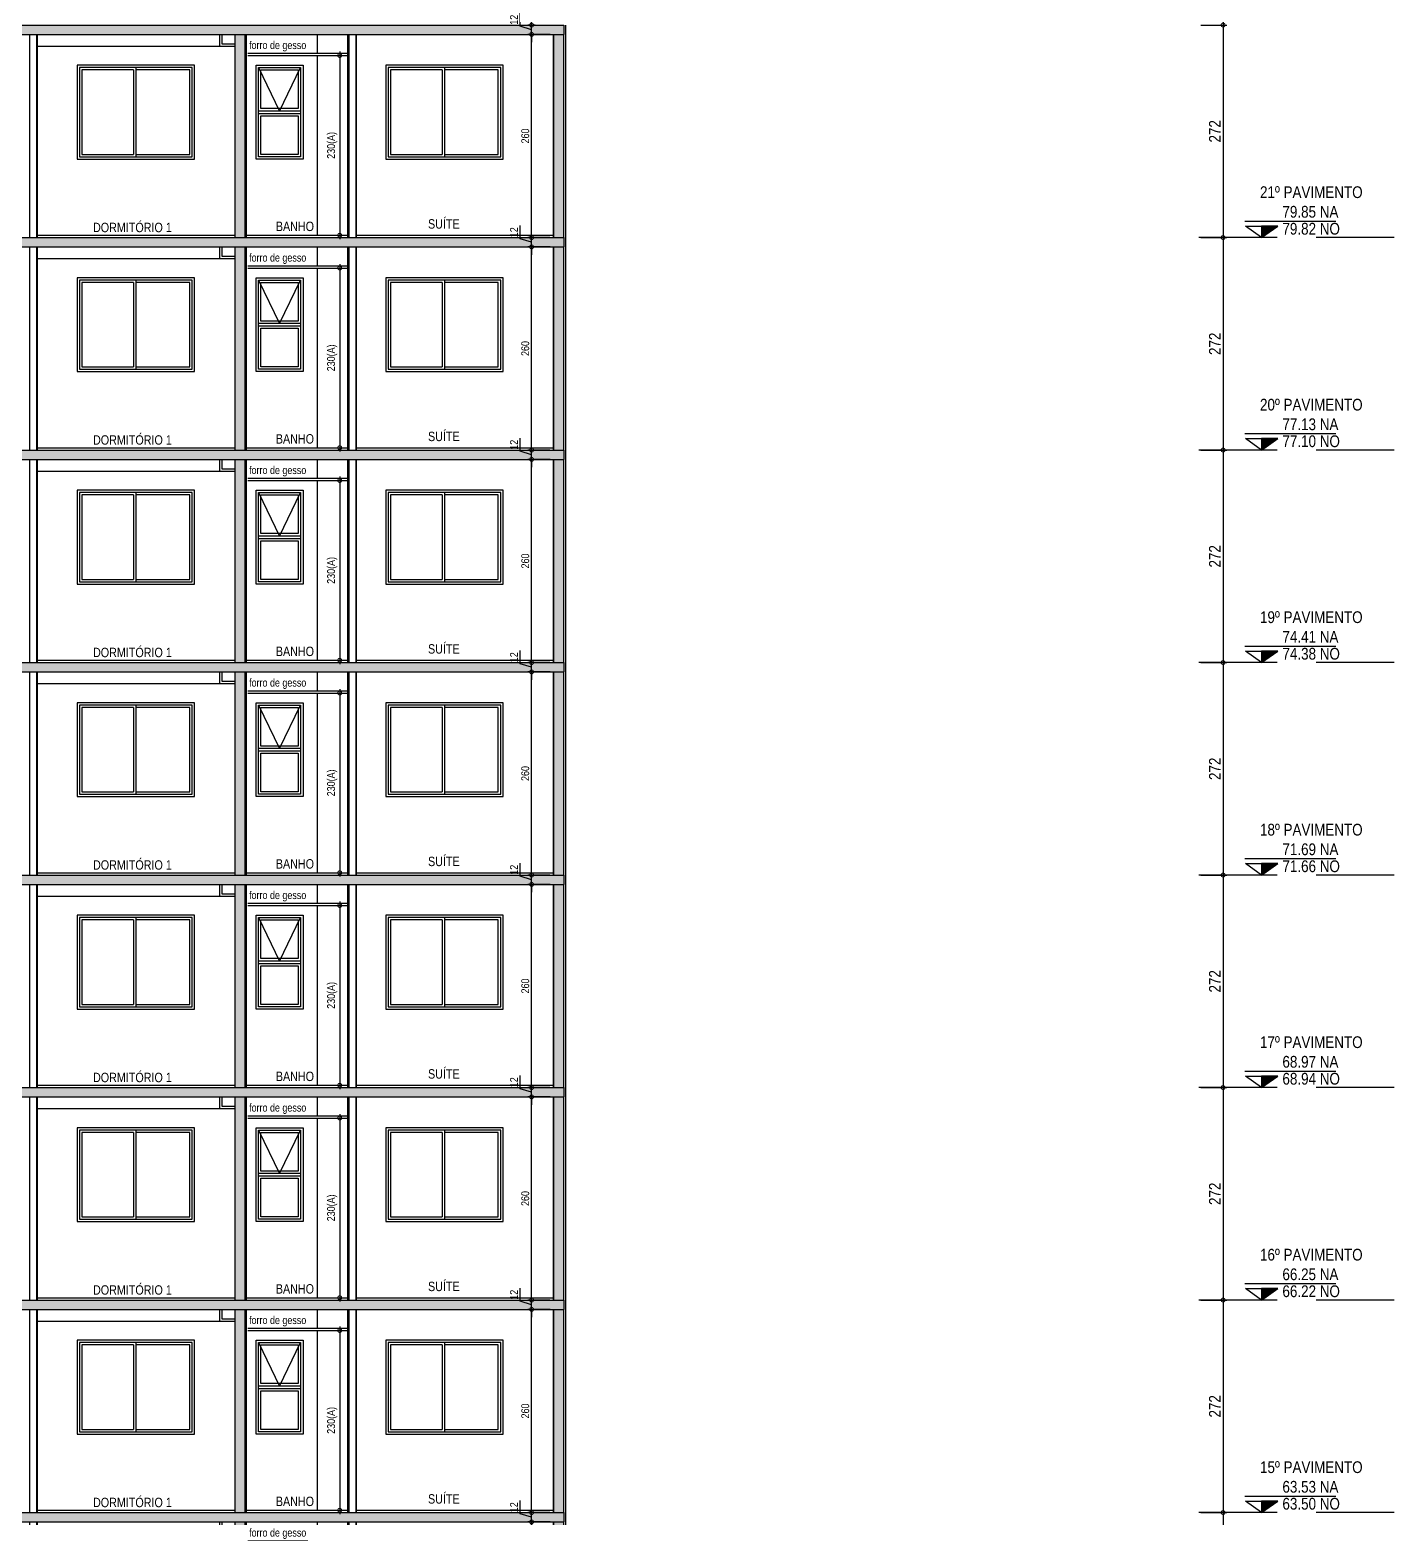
# Model space of a CAD drawing. Header units: metres. Extents: x -9086 to -7768, y 20 to 184.
# Drawn here: x -9002.3 to -8984.84, y 63.44 to 82.48 of the extents above; entities that cross this region are included whole.
import ezdxf
from ezdxf.enums import TextEntityAlignment as Align

# ---------------------------------------------------------------- set-up
doc = ezdxf.new("R2010")
doc.units = ezdxf.units.M
doc.linetypes.add('DASHEDX2', pattern=[1.5, 1, -0.5])
for name, color, linetype in [('ARQ-ALV ACAB', 4, 'Continuous'), ('ARQ-ALV OSSO', 5, 'Continuous'), ('ARQ-AUX1', 1, 'Continuous'), ('ARQ-CAX', 1, 'Continuous'), ('ARQ-DIM', 2, 'Continuous'), ('ARQ-DIM EMBASAM', 2, 'Continuous'), ('ARQ-EST', 2, 'Continuous'), ('ARQ-PRJ', 7, 'DASHEDX2'), ('ARQ-SIM', 1, 'Continuous'), ('ARQ-TXT', 2, 'Continuous'), ('ES-CORTE', 2, 'Continuous')]:
    doc.layers.add(name, color=color, linetype=linetype)
doc.styles.add('Adesa', font='ARIALN.TTF')
doc.dimstyles.new('ADESA 1-0050', dxfattribs={"dimtxt": 0.1, "dimasz": 0.1, "dimexe": 0.05, "dimexo": 0.05, "dimgap": 0.03, "dimtad": 1, "dimdec": 1, "dimlfac": 100, "dimzin": 12, "dimtxsty": 'Adesa', "dimblk": 'DOTSMALL', "dimcen": 1, "dimdle": 0.05, "dimclrd": 1, "dimclre": 1, "dimclrt": 256, "dimazin": 3, "dimtm": 1e-09, "dimtfac": 1, "dimtdec": 1, "dimtmove": 1, "dimatfit": 0, "dimldrblk": 'DOTSMALL', "dimfxl": 0.8, "dimtvp": 2, "dimtolj": 1, "dimtzin": 0, "dimarcsym": 0})
pattern_1 = [(45, (18.99673, 94.672672), (-0.0084189901, 0.0084189901), [])]

# ---------------------------------------------------------------- blocks, each defined once
blk = doc.blocks.new('V J 150x120')
for points in [[(1.5, 1.2), (0, 1.2), (0, 0), (1.5, 0)], [(1.47, 1.17), (0.03, 1.17), (0.03, 0.03), (1.47, 0.03)]]:
    blk.add_lwpolyline(points, close=True)
for points in [[(0.75, 1.17), (0.75, 0.03)], [(0.72, 1.14), (0.06, 1.14), (0.06, 0.06), (0.72, 0.06)], [(0.72, 1.14), (0.72, 0.06)], [(0.75, 0.06), (1.44, 0.06), (1.44, 1.14), (0.75, 1.14)]]:
    blk.add_lwpolyline(points)
blk = doc.blocks.new('V J 80x60')
at = {"layer": 'ARQ-CAX', "flags": 128}
for points in [[(0, 1.2), (0.6, 1.2), (0.6, 0), (0, 0)], [(0.03, 1.17), (0.57, 1.17), (0.57, 0.615), (0.03, 0.615)], [(0.03, 1.17), (0.57, 1.17), (0.57, 0.03), (0.03, 0.03)], [(0.06, 1.14), (0.54, 1.14), (0.54, 0.645), (0.06, 0.645)], [(0.03, 0.585), (0.57, 0.585), (0.57, 0.03), (0.03, 0.03)], [(0.06, 0.555), (0.54, 0.555), (0.54, 0.06), (0.06, 0.06)]]:
    blk.add_lwpolyline(points, close=True, dxfattribs=at)
at = {"layer": 'ARQ-PRJ'}
blk.add_lwpolyline([(0.03, 1.17), (0.3, 0.615), (0.57, 1.17)], dxfattribs=at)
blk = doc.blocks.new('_DotSmall')
at = {"color": 0, "linetype": 'ByBlock', "const_width": 0.5}
blk.add_lwpolyline([(-0.0625, 0, 1), (0.0625, 0, 1)], format="xyb", close=True, dxfattribs=at)
blk = doc.blocks.new('*D693')
at = {"layer": 'Defpoints', "color": 0, "transparency": 16777216}
for p in [(23.245, 2.33, 0), (23.245, 0.03, 0), (23.53, 0.03)]:
    blk.add_point(p, dxfattribs=at)
at = {"layer": 'ES-CORTE', "color": 1, "lineweight": -2, "transparency": 16777216}
for p, q in [((23.295, 2.33), (23.58, 2.33)), ((23.53, 2.38), (23.53, -0.02)), ((23.295, 0.03), (23.58, 0.03))]:
    blk.add_line(p, q, dxfattribs=at)
at = {"layer": 'ES-CORTE', "color": 1, "lineweight": -2, "transparency": 16777216, "xscale": 0.1, "yscale": 0.1, "zscale": 0.1}
for p, rotation in [((23.53, 2.33), 90), ((23.53, 0.03), 270)]:
    blk.add_blockref('_DotSmall', p, dxfattribs=dict(at, rotation=rotation))
at = {"layer": 'ES-CORTE', "transparency": 16777216, "insert": (23.434, 1.18), "char_height": 0.1, "attachment_point": 5, "rotation": 90, "style": 'Adesa'}
blk.add_mtext('\\A1;230(A)', dxfattribs=at)
blk = doc.blocks.new('*D697')
at = {"layer": 'Defpoints', "color": 0, "transparency": 16777216}
for p in [(25.986, 2.72), (26.08, 2.72, 0), (26.08, 2.6)]:
    blk.add_point(p, dxfattribs=at)
at = {"layer": 'ES-CORTE', "color": 1, "lineweight": -2, "transparency": 16777216}
for p, q in [((25.841, 2.704), (25.841, 2.873)), ((25.986, 2.66), (25.841, 2.704)), ((26.03, 2.72), (25.936, 2.72)), ((25.986, 2.72), (25.986, 2.82)), ((25.986, 2.6), (25.986, 2.72)), ((25.986, 2.6), (25.986, 2.72)), ((26.03, 2.6), (25.936, 2.6)), ((25.986, 2.6), (25.986, 2.5))]:
    blk.add_line(p, q, dxfattribs=at)
at = {"layer": 'ES-CORTE', "color": 1, "lineweight": -2, "transparency": 16777216, "xscale": 0.1, "yscale": 0.1, "zscale": 0.1}
for p, rotation in [((25.986, 2.72), 270), ((25.986, 2.6), 90)]:
    blk.add_blockref('_DotSmall', p, dxfattribs=dict(at, rotation=rotation))
at = {"layer": 'ES-CORTE', "transparency": 16777216, "insert": (25.76, 2.788), "char_height": 0.1, "attachment_point": 5, "rotation": 90, "style": 'Adesa'}
blk.add_mtext('\\A1;12', dxfattribs=at)
blk = doc.blocks.new('*D698')
at = {"layer": 'Defpoints', "color": 0, "transparency": 16777216}
for p in [(25.986, 2.6), (26.274, 2.6), (26.269, 0)]:
    blk.add_point(p, dxfattribs=at)
at = {"layer": 'ES-CORTE', "color": 1, "lineweight": -2, "transparency": 16777216}
for p, q in [((26.224, 2.6), (25.936, 2.6)), ((25.986, -0.05), (25.986, 2.65)), ((26.219, 0), (25.936, 0))]:
    blk.add_line(p, q, dxfattribs=at)
at = {"layer": 'ES-CORTE', "color": 1, "lineweight": -2, "transparency": 16777216, "xscale": 0.1, "yscale": 0.1, "zscale": 0.1}
for p, rotation in [((25.986, 2.6), 90), ((25.986, 0), 270)]:
    blk.add_blockref('_DotSmall', p, dxfattribs=dict(at, rotation=rotation))
at = {"layer": 'ES-CORTE', "transparency": 16777216, "insert": (25.905, 1.3), "char_height": 0.1, "attachment_point": 5, "rotation": 90, "style": 'Adesa'}
blk.add_mtext('\\A1;260', dxfattribs=at)
blk = doc.blocks.new('*D1430')
at = {"layer": 'ARQ-DIM', "color": 1, "lineweight": -2, "transparency": 16777216}
for p, q in [((-8987.312, 63.5), (-8986.978, 63.5)), ((-8987.028, 63.55), (-8987.028, 60.73)), ((-8987.312, 60.78), (-8986.978, 60.78))]:
    blk.add_line(p, q, dxfattribs=at)
at = {"layer": 'Defpoints', "color": 0, "transparency": 16777216}
for p in [(-8987.362, 63.5), (-8987.362, 60.78), (-8987.028, 60.78)]:
    blk.add_point(p, dxfattribs=at)
at = {"layer": 'ARQ-DIM', "color": 1, "lineweight": -2, "transparency": 16777216, "xscale": 0.1, "yscale": 0.1, "zscale": 0.1}
for p, rotation in [((-8987.028, 63.5), 90), ((-8987.028, 60.78), 270)]:
    blk.add_blockref('_DotSmall', p, dxfattribs=dict(at, rotation=rotation))
at = {"layer": 'ARQ-DIM', "transparency": 16777216, "insert": (-8987.133, 62.14), "char_height": 0.1, "attachment_point": 5, "rotation": 90, "style": 'Adesa'}
blk.add_mtext('\\A1;{\\H1.5x;272}', dxfattribs=at)
blk = doc.blocks.new('*D1431')
at = {"layer": 'ARQ-DIM', "color": 1, "lineweight": -2, "transparency": 16777216}
for p, q in [((-8987.028, 66.27), (-8987.028, 63.45)), ((-8987.312, 66.22), (-8986.978, 66.22)), ((-8987.312, 63.5), (-8986.978, 63.5))]:
    blk.add_line(p, q, dxfattribs=at)
at = {"layer": 'Defpoints', "color": 0, "transparency": 16777216}
for p in [(-8987.362, 66.22), (-8987.362, 63.5), (-8987.028, 63.5)]:
    blk.add_point(p, dxfattribs=at)
at = {"layer": 'ARQ-DIM', "color": 1, "lineweight": -2, "transparency": 16777216, "xscale": 0.1, "yscale": 0.1, "zscale": 0.1}
for p, rotation in [((-8987.028, 66.22), 90), ((-8987.028, 63.5), 270)]:
    blk.add_blockref('_DotSmall', p, dxfattribs=dict(at, rotation=rotation))
at = {"layer": 'ARQ-DIM', "transparency": 16777216, "insert": (-8987.133, 64.86), "char_height": 0.1, "attachment_point": 5, "rotation": 90, "style": 'Adesa'}
blk.add_mtext('\\A1;{\\H1.5x;272}', dxfattribs=at)
blk = doc.blocks.new('*D1432')
at = {"layer": 'ARQ-DIM', "color": 1, "lineweight": -2, "transparency": 16777216}
for p, q in [((-8987.312, 68.94), (-8986.978, 68.94)), ((-8987.028, 68.99), (-8987.028, 66.17)), ((-8987.312, 66.22), (-8986.978, 66.22))]:
    blk.add_line(p, q, dxfattribs=at)
at = {"layer": 'Defpoints', "color": 0, "transparency": 16777216}
for p in [(-8987.362, 68.94), (-8987.362, 66.22), (-8987.028, 66.22)]:
    blk.add_point(p, dxfattribs=at)
at = {"layer": 'ARQ-DIM', "color": 1, "lineweight": -2, "transparency": 16777216, "xscale": 0.1, "yscale": 0.1, "zscale": 0.1}
for p, rotation in [((-8987.028, 68.94), 90), ((-8987.028, 66.22), 270)]:
    blk.add_blockref('_DotSmall', p, dxfattribs=dict(at, rotation=rotation))
at = {"layer": 'ARQ-DIM', "transparency": 16777216, "insert": (-8987.133, 67.58), "char_height": 0.1, "attachment_point": 5, "rotation": 90, "style": 'Adesa'}
blk.add_mtext('\\A1;{\\H1.5x;272}', dxfattribs=at)
blk = doc.blocks.new('*U1114')
h = blk.add_hatch()
h.set_pattern_fill('ANSI31', color=1, scale=0.00375, style=0)
h.set_pattern_definition(pattern_1)
h.paths.add_polyline_path([(0.206, 0.146), (0.001, 0.146), (0, 0)])
at = {"color": 1}
blk.add_line((-0.213, 0.21), (0.95, 0.21), dxfattribs=at)
for points in [[(-0.205, 0.146), (0.001, 0.146), (0, 0), (-0.205, 0.146)], [(0.207, 0.146), (0.001, 0.146), (0, 0), (0.207, 0.146)]]:
    blk.add_lwpolyline(points, close=True, dxfattribs=at)
at = {"color": 1, "style": 'Adesa'}
blk.add_attdef('PAVIMENTO_001', (-0.02, 0.506), '', height=0.15, dxfattribs=at)
at = {"color": 3, "style": 'Adesa'}
blk.add_attdef('NA', text='', height=0.15, dxfattribs=at).set_placement((0.267, 0.21), align=Align.BOTTOM_LEFT)
blk.add_attdef('NO', text='', height=0.15, dxfattribs=at).set_placement((0.267, 0.188), align=Align.TOP_LEFT)
blk = doc.blocks.new('*U1116')
h = blk.add_hatch()
h.set_pattern_fill('ANSI31', color=1, scale=0.00375, style=0)
h.set_pattern_definition(pattern_1)
h.paths.add_polyline_path([(0.206, 0.146), (0.001, 0.146), (0, 0)])
at = {"color": 1}
blk.add_line((-0.213, 0.21), (0.95, 0.21), dxfattribs=at)
for points in [[(-0.205, 0.146), (0.001, 0.146), (0, 0), (-0.205, 0.146)], [(0.207, 0.146), (0.001, 0.146), (0, 0), (0.207, 0.146)]]:
    blk.add_lwpolyline(points, close=True, dxfattribs=at)
at = {"color": 1, "style": 'Adesa'}
blk.add_attdef('PAVIMENTO_001', (-0.02, 0.506), '', height=0.15, dxfattribs=at)
at = {"color": 3, "style": 'Adesa'}
blk.add_attdef('NA', text='', height=0.15, dxfattribs=at).set_placement((0.267, 0.21), align=Align.BOTTOM_LEFT)
blk.add_attdef('NO', text='', height=0.15, dxfattribs=at).set_placement((0.267, 0.188), align=Align.TOP_LEFT)
blk = doc.blocks.new('*U1108')
h = blk.add_hatch()
h.set_pattern_fill('ANSI31', color=1, scale=0.00375, style=0)
h.set_pattern_definition(pattern_1)
h.paths.add_polyline_path([(0.206, 0.146), (0.001, 0.146), (0, 0)])
at = {"color": 1}
blk.add_line((-0.213, 0.21), (0.95, 0.21), dxfattribs=at)
for points in [[(-0.205, 0.146), (0.001, 0.146), (0, 0), (-0.205, 0.146)], [(0.207, 0.146), (0.001, 0.146), (0, 0), (0.207, 0.146)]]:
    blk.add_lwpolyline(points, close=True, dxfattribs=at)
at = {"color": 1, "style": 'Adesa'}
blk.add_attdef('PAVIMENTO_001', (-0.02, 0.506), '', height=0.15, dxfattribs=at)
at = {"color": 3, "style": 'Adesa'}
blk.add_attdef('NA', text='', height=0.15, dxfattribs=at).set_placement((0.267, 0.21), align=Align.BOTTOM_LEFT)
blk.add_attdef('NO', text='', height=0.15, dxfattribs=at).set_placement((0.267, 0.188), align=Align.TOP_LEFT)
blk = doc.blocks.new('*D1426')
at = {"layer": 'ARQ-DIM', "color": 1, "lineweight": -2, "transparency": 16777216}
for p, q in [((-8987.312, 71.66), (-8986.978, 71.66)), ((-8987.028, 71.71), (-8987.028, 68.89)), ((-8987.312, 68.94), (-8986.978, 68.94))]:
    blk.add_line(p, q, dxfattribs=at)
at = {"layer": 'Defpoints', "color": 0, "transparency": 16777216}
for p in [(-8987.362, 71.66), (-8987.362, 68.94), (-8987.028, 68.94)]:
    blk.add_point(p, dxfattribs=at)
at = {"layer": 'ARQ-DIM', "color": 1, "lineweight": -2, "transparency": 16777216, "xscale": 0.1, "yscale": 0.1, "zscale": 0.1}
for p, rotation in [((-8987.028, 71.66), 90), ((-8987.028, 68.94), 270)]:
    blk.add_blockref('_DotSmall', p, dxfattribs=dict(at, rotation=rotation))
at = {"layer": 'ARQ-DIM', "transparency": 16777216, "insert": (-8987.133, 70.3), "char_height": 0.1, "attachment_point": 5, "rotation": 90, "style": 'Adesa'}
blk.add_mtext('\\A1;{\\H1.5x;272}', dxfattribs=at)
blk = doc.blocks.new('*U1098')
h = blk.add_hatch()
h.set_pattern_fill('ANSI31', color=1, scale=0.00375, style=0)
h.set_pattern_definition(pattern_1)
h.paths.add_polyline_path([(0.206, 0.146), (0.001, 0.146), (0, 0)])
at = {"color": 1}
blk.add_line((-0.213, 0.21), (0.95, 0.21), dxfattribs=at)
for points in [[(-0.205, 0.146), (0.001, 0.146), (0, 0), (-0.205, 0.146)], [(0.207, 0.146), (0.001, 0.146), (0, 0), (0.207, 0.146)]]:
    blk.add_lwpolyline(points, close=True, dxfattribs=at)
at = {"color": 1, "style": 'Adesa'}
blk.add_attdef('PAVIMENTO_001', (-0.02, 0.506), '', height=0.15, dxfattribs=at)
at = {"color": 3, "style": 'Adesa'}
blk.add_attdef('NA', text='', height=0.15, dxfattribs=at).set_placement((0.267, 0.21), align=Align.BOTTOM_LEFT)
blk.add_attdef('NO', text='', height=0.15, dxfattribs=at).set_placement((0.267, 0.188), align=Align.TOP_LEFT)
blk = doc.blocks.new('*D1427')
at = {"layer": 'ARQ-DIM', "color": 1, "lineweight": -2, "transparency": 16777216}
for p, q in [((-8987.312, 74.38), (-8986.978, 74.38)), ((-8987.028, 74.43), (-8987.028, 71.61)), ((-8987.312, 71.66), (-8986.978, 71.66))]:
    blk.add_line(p, q, dxfattribs=at)
at = {"layer": 'Defpoints', "color": 0, "transparency": 16777216}
for p in [(-8987.362, 74.38), (-8987.362, 71.66), (-8987.028, 71.66)]:
    blk.add_point(p, dxfattribs=at)
at = {"layer": 'ARQ-DIM', "color": 1, "lineweight": -2, "transparency": 16777216, "xscale": 0.1, "yscale": 0.1, "zscale": 0.1}
for p, rotation in [((-8987.028, 74.38), 90), ((-8987.028, 71.66), 270)]:
    blk.add_blockref('_DotSmall', p, dxfattribs=dict(at, rotation=rotation))
at = {"layer": 'ARQ-DIM', "transparency": 16777216, "insert": (-8987.133, 73.02), "char_height": 0.1, "attachment_point": 5, "rotation": 90, "style": 'Adesa'}
blk.add_mtext('\\A1;{\\H1.5x;272}', dxfattribs=at)
blk = doc.blocks.new('*U1100')
h = blk.add_hatch()
h.set_pattern_fill('ANSI31', color=1, scale=0.00375, style=0)
h.set_pattern_definition(pattern_1)
h.paths.add_polyline_path([(0.206, 0.146), (0.001, 0.146), (0, 0)])
at = {"color": 1}
blk.add_line((-0.213, 0.21), (0.95, 0.21), dxfattribs=at)
for points in [[(-0.205, 0.146), (0.001, 0.146), (0, 0), (-0.205, 0.146)], [(0.207, 0.146), (0.001, 0.146), (0, 0), (0.207, 0.146)]]:
    blk.add_lwpolyline(points, close=True, dxfattribs=at)
at = {"color": 1, "style": 'Adesa'}
blk.add_attdef('PAVIMENTO_001', (-0.02, 0.506), '', height=0.15, dxfattribs=at)
at = {"color": 3, "style": 'Adesa'}
blk.add_attdef('NA', text='', height=0.15, dxfattribs=at).set_placement((0.267, 0.21), align=Align.BOTTOM_LEFT)
blk.add_attdef('NO', text='', height=0.15, dxfattribs=at).set_placement((0.267, 0.188), align=Align.TOP_LEFT)
blk = doc.blocks.new('*D1422')
at = {"layer": 'ARQ-DIM', "color": 1, "lineweight": -2, "transparency": 16777216}
for p, q in [((-8987.028, 77.15), (-8987.028, 74.33)), ((-8987.312, 77.1), (-8986.978, 77.1)), ((-8987.312, 74.38), (-8986.978, 74.38))]:
    blk.add_line(p, q, dxfattribs=at)
at = {"layer": 'Defpoints', "color": 0, "transparency": 16777216}
for p in [(-8987.362, 77.1), (-8987.362, 74.38), (-8987.028, 74.38)]:
    blk.add_point(p, dxfattribs=at)
at = {"layer": 'ARQ-DIM', "color": 1, "lineweight": -2, "transparency": 16777216, "xscale": 0.1, "yscale": 0.1, "zscale": 0.1}
for p, rotation in [((-8987.028, 77.1), 90), ((-8987.028, 74.38), 270)]:
    blk.add_blockref('_DotSmall', p, dxfattribs=dict(at, rotation=rotation))
at = {"layer": 'ARQ-DIM', "transparency": 16777216, "insert": (-8987.133, 75.74), "char_height": 0.1, "attachment_point": 5, "rotation": 90, "style": 'Adesa'}
blk.add_mtext('\\A1;{\\H1.5x;272}', dxfattribs=at)
blk = doc.blocks.new('*U1102')
h = blk.add_hatch()
h.set_pattern_fill('ANSI31', color=1, scale=0.00375, style=0)
h.set_pattern_definition(pattern_1)
h.paths.add_polyline_path([(0.206, 0.146), (0.001, 0.146), (0, 0)])
at = {"color": 1}
blk.add_line((-0.213, 0.21), (0.95, 0.21), dxfattribs=at)
for points in [[(-0.205, 0.146), (0.001, 0.146), (0, 0), (-0.205, 0.146)], [(0.207, 0.146), (0.001, 0.146), (0, 0), (0.207, 0.146)]]:
    blk.add_lwpolyline(points, close=True, dxfattribs=at)
at = {"color": 1, "style": 'Adesa'}
blk.add_attdef('PAVIMENTO_001', (-0.02, 0.506), '', height=0.15, dxfattribs=at)
at = {"color": 3, "style": 'Adesa'}
blk.add_attdef('NA', text='', height=0.15, dxfattribs=at).set_placement((0.267, 0.21), align=Align.BOTTOM_LEFT)
blk.add_attdef('NO', text='', height=0.15, dxfattribs=at).set_placement((0.267, 0.188), align=Align.TOP_LEFT)
blk = doc.blocks.new('*D1423')
at = {"layer": 'ARQ-DIM', "color": 1, "lineweight": -2, "transparency": 16777216}
for p, q in [((-8987.312, 79.82), (-8986.978, 79.82)), ((-8987.028, 79.87), (-8987.028, 77.05)), ((-8987.312, 77.1), (-8986.978, 77.1))]:
    blk.add_line(p, q, dxfattribs=at)
at = {"layer": 'Defpoints', "color": 0, "transparency": 16777216}
for p in [(-8987.362, 79.82), (-8987.362, 77.1), (-8987.028, 77.1)]:
    blk.add_point(p, dxfattribs=at)
at = {"layer": 'ARQ-DIM', "color": 1, "lineweight": -2, "transparency": 16777216, "xscale": 0.1, "yscale": 0.1, "zscale": 0.1}
for p, rotation in [((-8987.028, 79.82), 90), ((-8987.028, 77.1), 270)]:
    blk.add_blockref('_DotSmall', p, dxfattribs=dict(at, rotation=rotation))
at = {"layer": 'ARQ-DIM', "transparency": 16777216, "insert": (-8987.133, 78.46), "char_height": 0.1, "attachment_point": 5, "rotation": 90, "style": 'Adesa'}
blk.add_mtext('\\A1;{\\H1.5x;272}', dxfattribs=at)
blk = doc.blocks.new('*U1090')
h = blk.add_hatch()
h.set_pattern_fill('ANSI31', color=1, scale=0.00375, style=0)
h.set_pattern_definition(pattern_1)
h.paths.add_polyline_path([(0.206, 0.146), (0.001, 0.146), (0, 0)])
at = {"color": 1}
blk.add_line((-0.213, 0.21), (0.95, 0.21), dxfattribs=at)
for points in [[(-0.205, 0.146), (0.001, 0.146), (0, 0), (-0.205, 0.146)], [(0.207, 0.146), (0.001, 0.146), (0, 0), (0.207, 0.146)]]:
    blk.add_lwpolyline(points, close=True, dxfattribs=at)
at = {"color": 1, "style": 'Adesa'}
blk.add_attdef('PAVIMENTO_001', (-0.02, 0.506), '', height=0.15, dxfattribs=at)
at = {"color": 3, "style": 'Adesa'}
blk.add_attdef('NA', text='', height=0.15, dxfattribs=at).set_placement((0.267, 0.21), align=Align.BOTTOM_LEFT)
blk.add_attdef('NO', text='', height=0.15, dxfattribs=at).set_placement((0.267, 0.188), align=Align.TOP_LEFT)
blk = doc.blocks.new('*D1424')
at = {"layer": 'ARQ-DIM', "color": 1, "lineweight": -2, "transparency": 16777216}
for p, q in [((-8987.312, 82.54), (-8986.978, 82.54)), ((-8987.028, 82.59), (-8987.028, 79.77)), ((-8987.312, 79.82), (-8986.978, 79.82))]:
    blk.add_line(p, q, dxfattribs=at)
at = {"layer": 'Defpoints', "color": 0, "transparency": 16777216}
for p in [(-8987.362, 82.54), (-8987.362, 79.82), (-8987.028, 79.82)]:
    blk.add_point(p, dxfattribs=at)
at = {"layer": 'ARQ-DIM', "color": 1, "lineweight": -2, "transparency": 16777216, "xscale": 0.1, "yscale": 0.1, "zscale": 0.1}
for p, rotation in [((-8987.028, 82.54), 90), ((-8987.028, 79.82), 270)]:
    blk.add_blockref('_DotSmall', p, dxfattribs=dict(at, rotation=rotation))
at = {"layer": 'ARQ-DIM', "transparency": 16777216, "insert": (-8987.133, 81.18), "char_height": 0.1, "attachment_point": 5, "rotation": 90, "style": 'Adesa'}
blk.add_mtext('\\A1;{\\H1.5x;272}', dxfattribs=at)
blk = doc.blocks.new('CT AA TIPO')
at = {"layer": 'ARQ-EST'}
h = blk.add_hatch(color=8, dxfattribs=at)
h.dxf.hatch_style = 1
h.paths.add_polyline_path([(26.3999, 2.72), (5.02, 2.72), (5.02, 2.6), (26.3999, 2.6)])
h = blk.add_hatch(color=8, dxfattribs=at)
h.dxf.hatch_style = 1
h.paths.add_polyline_path([(5.1499, 2.6), (5.02, 2.6), (5.02, 0), (5.1499, 0)])
h.paths.add_polyline_path([(7.8099, 2.6), (7.68, 2.6), (7.68, 0), (7.8099, 0)])
h.paths.add_polyline_path([(13.54, 2.6), (13.41, 2.6), (13.41, 0), (13.54, 0)])
h.paths.add_polyline_path([(15.2999, 2.6), (15.1699, 2.6), (15.1699, 0), (15.2999, 0)])
h.paths.add_polyline_path([(17.05, 2.6), (16.92, 2.6), (16.92, 0), (17.05, 0)])
h.paths.add_polyline_path([(22.3199, 2.6), (22.19, 2.6), (22.19, 0), (22.3199, 0)])
h.paths.add_polyline_path([(26.3999, 2.6), (26.2699, 2.6), (26.2699, 0), (26.3999, 0)])
at = {"layer": 'ARQ-ALV ACAB'}
for p, q in [((26.4249, 0, 0), (26.4249, 2.72, 0)), ((19.66, 0, 0), (19.66, 2.6, 0)), ((22.3349, 0, 0), (22.3349, 2.6, 0)), ((23.635, 0, 0), (23.635, 2.6, 0)), ((23.745, 0, 0), (23.745, 2.6, 0)), ((26.2649, 0, 0), (26.2649, 2.6, 0)), ((19.66, 0.03, 0), (22.1899, 0.03, 0)), ((22.3349, 0.03, 0), (23.635, 0.03, 0)), ((23.745, 0.03, 0), (26.2649, 0.03, 0))]:
    blk.add_line(p, q, dxfattribs=at)
at = {"layer": 'ARQ-ALV OSSO'}
for p, q in [((19.565, 0, 0), (19.565, 2.6, 0)), ((19.655, 0, 0), (19.655, 2.6, 0)), ((23.65, 0, 0), (23.65, 2.6, 0)), ((23.74, 0, 0), (23.74, 2.6, 0))]:
    blk.add_line(p, q, dxfattribs=at)
at = {"layer": 'ARQ-AUX1'}
for p, q in [((23.245, 2.36, 0), (23.245, 2.6, 0)), ((19.66, 2.45, 0), (22.19, 2.45, 0)), ((22.355, 2.36, 0), (23.635, 2.36, 0)), ((22.355, 2.33, 0), (23.635, 2.33, 0)), ((23.245, 0.03, 0), (23.245, 2.33, 0))]:
    blk.add_line(p, q, dxfattribs=at)
at = {"layer": 'ARQ-AUX1', "elevation": 0}
for points in [[(21.99, 2.6), (21.99, 2.45), (22.19, 2.45)], [(22.02, 2.6), (22.02, 2.48), (22.19, 2.48)]]:
    blk.add_lwpolyline(points, dxfattribs=at)
at = {"layer": 'ES-CORTE'}
for p, q in [((5.02, 2.72, 0), (26.3999, 2.72, 0)), ((26.3999, 2.72, 0), (26.3999, 2.6, 0)), ((5.02, 2.6, 0), (26.3999, 2.6, 0)), ((22.19, 0, 0), (22.19, 2.6, 0)), ((22.3199, 0, 0), (22.3199, 2.6, 0)), ((26.2699, 0, 0), (26.2699, 2.6, 0)), ((26.3999, 0, 0), (26.3999, 2.6, 0)), ((5.015, 0, 0), (26.3999, 0, 0))]:
    blk.add_line(p, q, dxfattribs=at)
at = {"layer": 'ARQ-CAX'}
for name, p in [('V J 150x120', (20.17, 1.005, 0)), ('V J 80x60', (22.46, 1.005, 0)), ('V J 150x120', (24.12, 1.005, 0))]:
    blk.add_blockref(name, p, dxfattribs=at)
at = {"layer": 'ARQ-TXT', "style": 'Adesa'}
for s, height, p in [('forro de gesso', 0.1, (22.7358, 2.4504, 0)), ('DORMITÓRIO 1', 0.12, (20.8764, 0.1441)), ('BANHO', 0.12, (22.9567, 0.1435)), ('SUÍTE', 0.12, (24.8624, 0.1896))]:
    blk.add_text(s, height=height, dxfattribs=at).set_placement(p, align=Align.MIDDLE)
at = {"layer": 'ES-CORTE', "color": 8}
for base, p1, p2, picture, middle in [((25.9859, 2.72, 0), (26.0802, 2.6, 0), (26.0802, 2.72, 0), '*D697', (25.7605, 2.7336, 0)), ((25.9859, 2.6, 0), (26.2694, 0, 0), (26.2744, 2.6, 0), '*D698', (25.9048, 1.3, 0))]:
    dim = blk.add_linear_dim(base=base, p1=p1, p2=p2, angle=90, dimstyle='ADESA 1-0050', dxfattribs=at)
    dim.commit()
    dim.dimension.update_dxf_attribs({"geometry": picture, "text_midpoint": middle})
dim = blk.add_linear_dim(base=(23.53, 0.03, 0), p1=(23.245, 2.33, 0), p2=(23.245, 0.03, 0), angle=90, text='<>(A)', dimstyle='ADESA 1-0050', dxfattribs=at)
dim.commit()
dim.dimension.update_dxf_attribs({"geometry": '*D693', "text_midpoint": (23.4344, 1.18, 0)})
blk = doc.blocks.new('CTE ELEV')
at = {"layer": 'ARQ-PRJ'}
for p, q in [((-8984.8372, 79.82), (-8987.3618, 79.82)), ((-8984.8372, 77.1), (-8987.3618, 77.1)), ((-8984.8372, 74.38), (-8987.3618, 74.38)), ((-8984.8372, 71.66), (-8987.3618, 71.66)), ((-8984.8372, 68.94), (-8987.3618, 68.94)), ((-8984.8372, 66.22), (-8987.3618, 66.22)), ((-8984.8372, 63.5), (-8987.3618, 63.5))]:
    blk.add_line(p, q, dxfattribs=at)
at = {"layer": 'ARQ-AUX1'}
for p in [(-9021.8644, 79.82, 0), (-9021.8644, 77.1, 0), (-9021.8644, 74.38, 0), (-9021.8644, 71.66, 0), (-9021.8644, 68.94, 0), (-9021.8644, 66.22, 0), (-9021.8644, 63.5, 0), (-9021.8644, 60.78, 0)]:
    blk.add_blockref('CT AA TIPO', p, dxfattribs=at)
at = {"layer": 'ARQ-SIM', "color": 1}
for name, p, values in [('*U1090', (-8986.5354, 79.82), {'PAVIMENTO_001': '21º PAVIMENTO', 'NA': '79.85 NA', 'NO': '79.82 NO'}), ('*U1102', (-8986.5354, 77.1), {'PAVIMENTO_001': '20º PAVIMENTO', 'NA': '77.13 NA', 'NO': '77.10 NO'}), ('*U1100', (-8986.5354, 74.38), {'PAVIMENTO_001': '19º PAVIMENTO', 'NA': '74.41 NA', 'NO': '74.38 NO'}), ('*U1098', (-8986.5354, 71.66), {'PAVIMENTO_001': '18º PAVIMENTO', 'NA': '71.69 NA', 'NO': '71.66 NO'}), ('*U1108', (-8986.5354, 68.94), {'PAVIMENTO_001': '17º PAVIMENTO', 'NA': '68.97 NA', 'NO': '68.94 NO'}), ('*U1116', (-8986.5354, 66.22), {'PAVIMENTO_001': '16º PAVIMENTO', 'NA': '66.25 NA', 'NO': '66.22 NO'}), ('*U1114', (-8986.5354, 63.5), {'PAVIMENTO_001': '15º PAVIMENTO', 'NA': '63.53 NA', 'NO': '63.50 NO'})]:
    blk.add_blockref(name, p, dxfattribs=at).add_auto_attribs(values)
at = {"layer": 'ARQ-DIM'}
for base, p1, p2, picture, middle in [((-8987.0279, 79.82), (-8987.3618, 82.54), (-8987.3618, 79.82), '*D1424', (-8987.1332, 81.18)), ((-8987.0279, 77.1), (-8987.3618, 79.82), (-8987.3618, 77.1), '*D1423', (-8987.1332, 78.46)), ((-8987.0279, 74.38), (-8987.3618, 77.1), (-8987.3618, 74.38), '*D1422', (-8987.1332, 75.74)), ((-8987.0279, 71.66), (-8987.3618, 74.38), (-8987.3618, 71.66), '*D1427', (-8987.1332, 73.02)), ((-8987.0279, 68.94), (-8987.3618, 71.66), (-8987.3618, 68.94), '*D1426', (-8987.1332, 70.3)), ((-8987.0279, 66.22), (-8987.3618, 68.94), (-8987.3618, 66.22), '*D1432', (-8987.1332, 67.58)), ((-8987.0279, 63.5), (-8987.3618, 66.22), (-8987.3618, 63.5), '*D1431', (-8987.1332, 64.86)), ((-8987.0279, 60.78), (-8987.3618, 63.5), (-8987.3618, 60.78), '*D1430', (-8987.1332, 62.14))]:
    dim = blk.add_linear_dim(base=base, p1=p1, p2=p2, angle=90, text='{\\H1.5x;<>}', dimstyle='ADESA 1-0050', dxfattribs=at)
    dim.commit()
    dim.dimension.update_dxf_attribs({"geometry": picture, "text_midpoint": middle})

msp = doc.modelspace()

# ---------------------------------------------------------------- block references
at = {"layer": 'ARQ-DIM EMBASAM'}
msp.add_blockref('CTE ELEV', (0, 0), dxfattribs=at)

doc.saveas('drawing.dxf')
